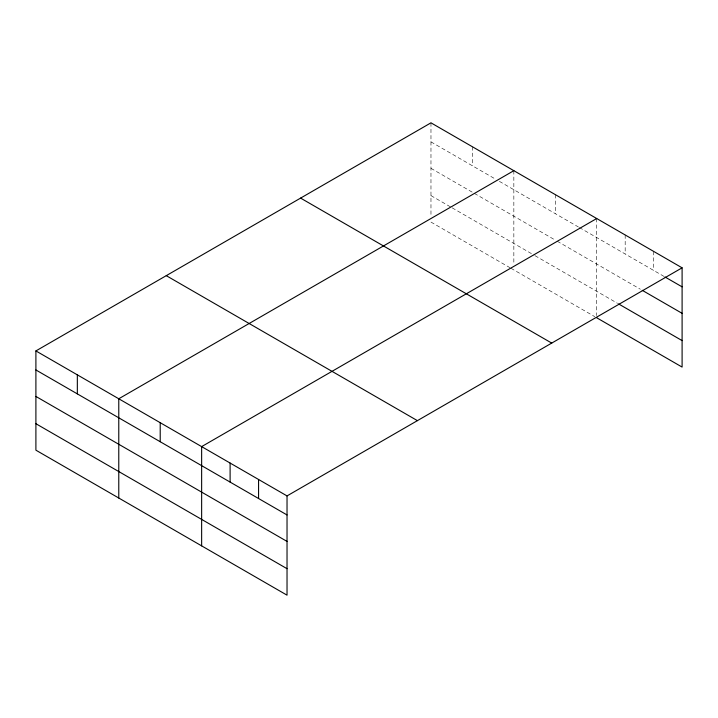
<?xml version="1.0" encoding="UTF-8"?>
<svg xmlns="http://www.w3.org/2000/svg" width="718" height="718" viewBox="0 0 718 718"><rect width="100%" height="100%" fill="white"/><g stroke="black" fill="none" stroke-linecap="round" stroke-linejoin="round"><path stroke-width="0.54" stroke-dasharray="3.59 2.69" d="M430.971 141.868L495.537 179.141M499.387 181.367L578.403 226.987M579.372 227.543L664.078 276.448M430.971 168.335L472.408 192.262M474.338 193.375L555.283 240.108M557.204 241.221L640.357 289.228M430.971 195.61L451.209 207.296M452.169 207.852L534.084 255.141M535.045 255.698L617.588 303.355M430.971 222.086L509.986 267.706M510.956 268.263L594.791 316.665M653.64 251.39L653.64 270.417M625.181 234.957L625.181 253.992M596.712 218.523L596.712 315.57M555.283 194.605L555.283 213.632M513.846 170.678L513.846 264.421M472.408 146.759L472.408 165.786M430.971 122.832L430.971 216.567"/><path stroke-width="1.08" d="M682.1 267.823L430.971 122.832L35.9 350.923L35.9 450.177L287.029 595.168L287.029 495.914L682.1 267.823L682.1 367.077L596.712 317.778M513.846 170.678L118.775 398.768L118.775 498.023M596.712 218.523L201.641 446.614L201.641 545.868M665.021 276.995L682.1 286.85M642.251 290.323L682.1 313.326M618.539 303.902L682.1 340.601M300.6 198.105L551.729 343.096M166.271 275.658L417.4 420.64M35.9 350.923L287.029 495.914M35.9 369.958L287.029 514.95M35.9 396.435L287.029 541.417M35.9 423.71L287.029 568.692M258.57 479.48L258.57 498.516M230.11 463.047L230.11 482.083M160.213 422.696L160.213 441.723M77.338 374.85L77.338 393.877"/></g></svg>
